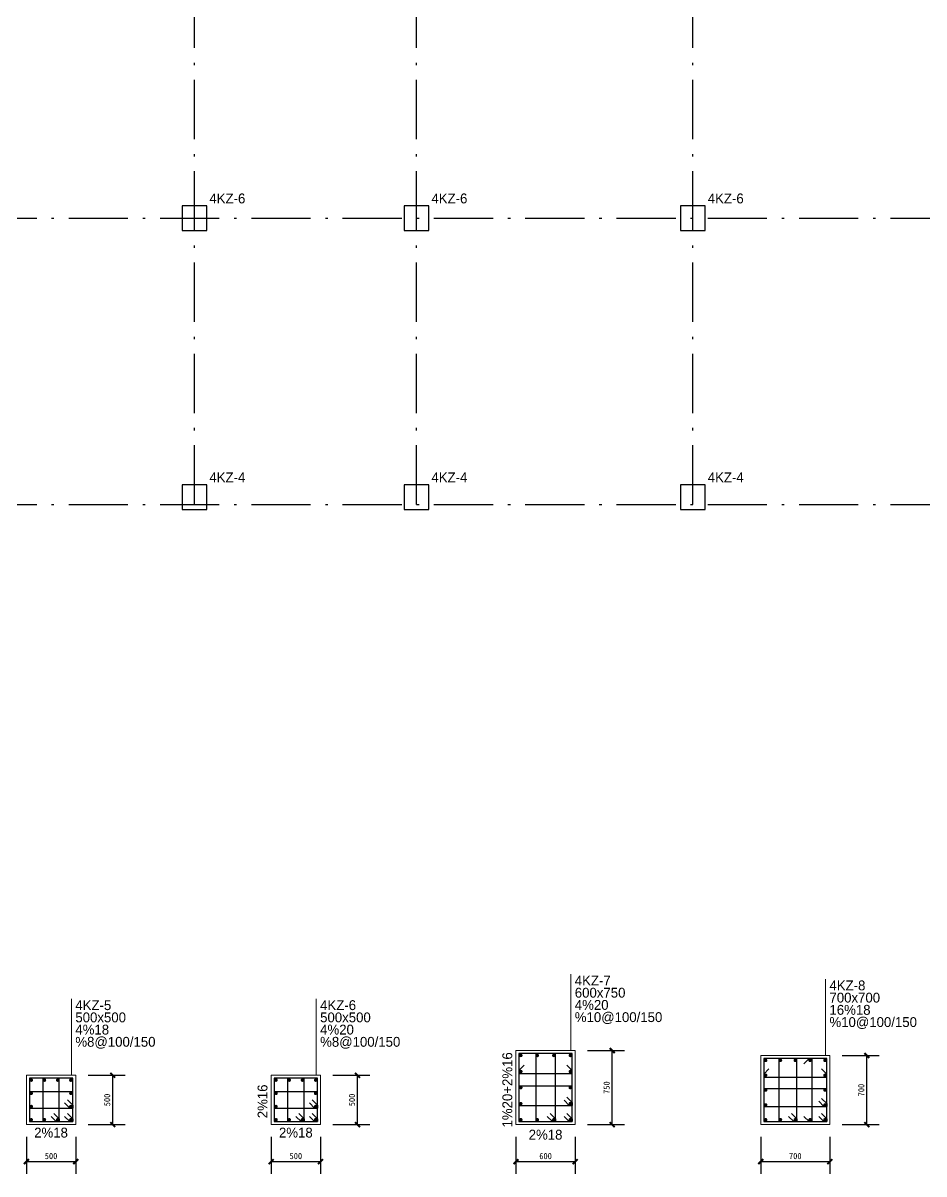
# Model space of a CAD drawing. Header units: millimetres. Extents: x -1141 to 233276, y -20783 to 42059.
# Drawn here: x 30523 to 48782, y -13563 to 9754 of the extents above; entities that cross this region are included whole.
import ezdxf

# ---------------------------------------------------------------- set-up
doc = ezdxf.new("R2010")
doc.units = ezdxf.units.MM
doc.header["$PDMODE"] = 35
doc.linetypes.add('线型2', pattern=[1850, 1200, -300, 50, -300])
doc.layers.add('DOTE', color=10, linetype='线型2', plot=False)
for name, color, linetype, lineweight in [('S_Cl', 2, 'Continuous', 25), ('S_ColumFocus', 2, 'Continuous', 9), ('S_ColumLocal', 7, 'Continuous', 9), ('S_PColumHoopBar', 14, 'Continuous', 25), ('S_PColumMainBar', 14, 'Continuous', 15), ('S_PColumSect', 2, 'Continuous', 15), ('层1213', 84, 'Continuous', 9)]:
    doc.layers.add(name, color=color, linetype=linetype, lineweight=lineweight)
doc.styles.add('xxxx', font='RIF.ttf')
doc.styles.add('宋体', font='')
doc.styles.get('宋体').set_extended_font_data('宋体')
doc.dimstyles.new('DimN_1', dxfattribs={"dimtxt": 125, "dimasz": 100, "dimexe": 250, "dimexo": 0.0625, "dimgap": 50, "dimtad": 1, "dimdec": 0, "dimrnd": 5, "dimzin": 0, "dimdsep": 46, "dimtxsty": '宋体', "dimblk1": 'ARCHTICK', "dimblk2": 'ARCHTICK', "dimsah": 1, "dimcen": 0.09, "dimadec": 0, "dimazin": 0, "dimtfac": 1, "dimtdec": 0, "dimtofl": 0, "dimtmove": 2, "dimatfit": 1, "dimfxl": 1, "dimtolj": 1, "dimtzin": 0, "dimarcsym": 0})

# ---------------------------------------------------------------- blocks, each defined once
blk = doc.blocks.new('_ArchTick')
at = {"color": 0, "linetype": 'ByBlock', "const_width": 0.4}
blk.add_lwpolyline([(-0.5, -0.5), (0.5, 0.5)], dxfattribs=at)
blk = doc.blocks.new('*D144')
at = {"layer": 'Defpoints', "color": 0, "transparency": 16777216}
for p in [(31591, -11563), (32341, -11563), (31591, -12563)]:
    blk.add_point(p, dxfattribs=at)
at = {"layer": '层1213', "color": 0, "lineweight": -2, "transparency": 16777216}
for p, q in [((31841, -11563), (32591, -11563)), ((32341, -12563), (32341, -11563)), ((31841, -12563), (32591, -12563))]:
    blk.add_line(p, q, dxfattribs=at)
at = {"layer": '层1213', "color": 0, "lineweight": -2, "transparency": 16777216, "xscale": 100, "yscale": 100, "zscale": 100}
for p, rotation in [((32341, -11563), 90), ((32341, -12563), 270)]:
    blk.add_blockref('_ArchTick', p, dxfattribs=dict(at, rotation=rotation))
at = {"layer": '层1213', "color": 0, "transparency": 16777216, "insert": (32228, -12063), "char_height": 125, "attachment_point": 5, "rotation": 90, "style": '宋体'}
blk.add_mtext('\\A1;500', dxfattribs=at)
blk = doc.blocks.new('*D145')
at = {"layer": 'Defpoints', "color": 0, "transparency": 16777216}
for p in [(30591, -12563), (31591, -12563), (31591, -13313)]:
    blk.add_point(p, dxfattribs=at)
at = {"layer": '层1213', "color": 0, "lineweight": -2, "transparency": 16777216}
for p, q in [((30591, -12813), (30591, -13563)), ((31591, -12813), (31591, -13563)), ((30591, -13313), (31591, -13313))]:
    blk.add_line(p, q, dxfattribs=at)
at = {"layer": '层1213', "color": 0, "lineweight": -2, "transparency": 16777216, "xscale": 100, "yscale": 100, "zscale": 100, "rotation": 180}
blk.add_blockref('_ArchTick', (30591, -13313), dxfattribs=at)
at = {"layer": '层1213', "color": 0, "lineweight": -2, "transparency": 16777216, "xscale": 100, "yscale": 100, "zscale": 100}
blk.add_blockref('_ArchTick', (31591, -13313), dxfattribs=at)
at = {"layer": '层1213', "color": 0, "transparency": 16777216, "insert": (31091, -13200), "char_height": 125, "attachment_point": 5, "style": '宋体'}
blk.add_mtext('\\A1;500', dxfattribs=at)
blk = doc.blocks.new('*D146')
at = {"layer": 'Defpoints', "color": 0, "transparency": 16777216}
for p in [(41713, -11063), (42463, -11063), (41713, -12563)]:
    blk.add_point(p, dxfattribs=at)
at = {"layer": '层1213', "color": 0, "lineweight": -2, "transparency": 16777216}
for p, q in [((41963, -11063), (42713, -11063)), ((42463, -12563), (42463, -11063)), ((41963, -12563), (42713, -12563))]:
    blk.add_line(p, q, dxfattribs=at)
at = {"layer": '层1213', "color": 0, "lineweight": -2, "transparency": 16777216, "xscale": 100, "yscale": 100, "zscale": 100}
for p, rotation in [((42463, -11063), 90), ((42463, -12563), 270)]:
    blk.add_blockref('_ArchTick', p, dxfattribs=dict(at, rotation=rotation))
at = {"layer": '层1213', "color": 0, "transparency": 16777216, "insert": (42350, -11813), "char_height": 125, "attachment_point": 5, "rotation": 90, "style": '宋体'}
blk.add_mtext('\\A1;750', dxfattribs=at)
blk = doc.blocks.new('*D147')
at = {"layer": 'Defpoints', "color": 0, "transparency": 16777216}
for p in [(40513, -12563), (41713, -12563), (41713, -13313)]:
    blk.add_point(p, dxfattribs=at)
at = {"layer": '层1213', "color": 0, "lineweight": -2, "transparency": 16777216}
for p, q in [((40513, -12813), (40513, -13563)), ((41713, -12813), (41713, -13563)), ((40513, -13313), (41713, -13313))]:
    blk.add_line(p, q, dxfattribs=at)
at = {"layer": '层1213', "color": 0, "lineweight": -2, "transparency": 16777216, "xscale": 100, "yscale": 100, "zscale": 100, "rotation": 180}
blk.add_blockref('_ArchTick', (40513, -13313), dxfattribs=at)
at = {"layer": '层1213', "color": 0, "lineweight": -2, "transparency": 16777216, "xscale": 100, "yscale": 100, "zscale": 100}
blk.add_blockref('_ArchTick', (41713, -13313), dxfattribs=at)
at = {"layer": '层1213', "color": 0, "transparency": 16777216, "insert": (41113, -13200), "char_height": 125, "attachment_point": 5, "style": '宋体'}
blk.add_mtext('\\A1;600', dxfattribs=at)
blk = doc.blocks.new('*D148')
at = {"layer": 'Defpoints', "color": 0, "transparency": 16777216}
for p in [(36552, -11563), (37302, -11563), (36552, -12563)]:
    blk.add_point(p, dxfattribs=at)
at = {"layer": '层1213', "color": 0, "lineweight": -2, "transparency": 16777216}
for p, q in [((36802, -11563), (37552, -11563)), ((37302, -12563), (37302, -11563)), ((36802, -12563), (37552, -12563))]:
    blk.add_line(p, q, dxfattribs=at)
at = {"layer": '层1213', "color": 0, "lineweight": -2, "transparency": 16777216, "xscale": 100, "yscale": 100, "zscale": 100}
for p, rotation in [((37302, -11563), 90), ((37302, -12563), 270)]:
    blk.add_blockref('_ArchTick', p, dxfattribs=dict(at, rotation=rotation))
at = {"layer": '层1213', "color": 0, "transparency": 16777216, "insert": (37189, -12063), "char_height": 125, "attachment_point": 5, "rotation": 90, "style": '宋体'}
blk.add_mtext('\\A1;500', dxfattribs=at)
blk = doc.blocks.new('*D149')
at = {"layer": 'Defpoints', "color": 0, "transparency": 16777216}
for p in [(35552, -12563), (36552, -12563), (36552, -13313)]:
    blk.add_point(p, dxfattribs=at)
at = {"layer": '层1213', "color": 0, "lineweight": -2, "transparency": 16777216}
for p, q in [((35552, -12813), (35552, -13563)), ((36552, -12813), (36552, -13563)), ((35552, -13313), (36552, -13313))]:
    blk.add_line(p, q, dxfattribs=at)
at = {"layer": '层1213', "color": 0, "lineweight": -2, "transparency": 16777216, "xscale": 100, "yscale": 100, "zscale": 100, "rotation": 180}
blk.add_blockref('_ArchTick', (35552, -13313), dxfattribs=at)
at = {"layer": '层1213', "color": 0, "lineweight": -2, "transparency": 16777216, "xscale": 100, "yscale": 100, "zscale": 100}
blk.add_blockref('_ArchTick', (36552, -13313), dxfattribs=at)
at = {"layer": '层1213', "color": 0, "transparency": 16777216, "insert": (36052, -13200), "char_height": 125, "attachment_point": 5, "style": '宋体'}
blk.add_mtext('\\A1;500', dxfattribs=at)
blk = doc.blocks.new('*D154')
at = {"layer": 'Defpoints', "color": 0, "transparency": 16777216}
for p in [(46873, -11163), (47623, -11163), (46873, -12563)]:
    blk.add_point(p, dxfattribs=at)
at = {"layer": '层1213', "color": 0, "lineweight": -2, "transparency": 16777216}
for p, q in [((47123, -11163), (47873, -11163)), ((47623, -12563), (47623, -11163)), ((47123, -12563), (47873, -12563))]:
    blk.add_line(p, q, dxfattribs=at)
at = {"layer": '层1213', "color": 0, "lineweight": -2, "transparency": 16777216, "xscale": 100, "yscale": 100, "zscale": 100}
for p, rotation in [((47623, -11163), 90), ((47623, -12563), 270)]:
    blk.add_blockref('_ArchTick', p, dxfattribs=dict(at, rotation=rotation))
at = {"layer": '层1213', "color": 0, "transparency": 16777216, "insert": (47511, -11863), "char_height": 125, "attachment_point": 5, "rotation": 90, "style": '宋体'}
blk.add_mtext('\\A1;700', dxfattribs=at)
blk = doc.blocks.new('*D155')
at = {"layer": 'Defpoints', "color": 0, "transparency": 16777216}
for p in [(45473, -12563), (46873, -12563), (46873, -13313)]:
    blk.add_point(p, dxfattribs=at)
at = {"layer": '层1213', "color": 0, "lineweight": -2, "transparency": 16777216}
for p, q in [((45473, -12813), (45473, -13563)), ((46873, -12813), (46873, -13563)), ((45473, -13313), (46873, -13313))]:
    blk.add_line(p, q, dxfattribs=at)
at = {"layer": '层1213', "color": 0, "lineweight": -2, "transparency": 16777216, "xscale": 100, "yscale": 100, "zscale": 100, "rotation": 180}
blk.add_blockref('_ArchTick', (45473, -13313), dxfattribs=at)
at = {"layer": '层1213', "color": 0, "lineweight": -2, "transparency": 16777216, "xscale": 100, "yscale": 100, "zscale": 100}
blk.add_blockref('_ArchTick', (46873, -13313), dxfattribs=at)
at = {"layer": '层1213', "color": 0, "transparency": 16777216, "insert": (46173, -13200), "char_height": 125, "attachment_point": 5, "style": '宋体'}
blk.add_mtext('\\A1;700', dxfattribs=at)

msp = doc.modelspace()

# ---------------------------------------------------------------- linework, layer by layer
at = {"layer": 'DOTE'}
for p, q in [((34000, 0), (34000, 41300)), ((38500, 0), (38500, 41300)), ((44100, 0), (44100, 41300)), ((0, 5800), (72500, 5800)), ((0, 0), (72500, 0))]:
    msp.add_line(p, q, dxfattribs=at)
at = {"layer": 'S_Cl'}
for points in [[(34250, 5550), (34250, 6050), (33750, 6050), (33750, 5550)], [(38750, 5550), (38750, 6050), (38250, 6050), (38250, 5550)], [(44350, 5550), (44350, 6050), (43850, 6050), (43850, 5550)], [(34250, -100), (34250, 400), (33750, 400), (33750, -100)], [(38750, -100), (38750, 400), (38250, 400), (38250, -100)], [(44350, -100), (44350, 400), (43850, 400), (43850, -100)]]:
    msp.add_lwpolyline(points, close=True, dxfattribs=at)
at = {"layer": 'S_ColumFocus'}
for p, q in [((41625.096, -11062.795), (41625.096, -9512.795)), ((46785.96, -11162.795), (46785.96, -9612.795)), ((31503.368, -11562.795), (31503.368, -10012.795)), ((36464.232, -11562.795), (36464.232, -10012.795))]:
    msp.add_line(p, q, dxfattribs=at)
at = {"layer": 'S_PColumHoopBar'}
for points in [[(41486.53, -12396.729), (41592.596, -12502.795), (41652.596, -12502.795), (41652.596, -12442.795), (41652.596, -12502.795), (41652.596, -11122.795), (40572.596, -11122.795), (40572.596, -12502.795), (41592.596, -12502.795), (41652.596, -12502.795), (41652.596, -12442.795), (41546.53, -12336.729)], [(41146.53, -12396.729), (41252.596, -12502.795), (41312.596, -12502.795), (41312.596, -12442.795), (41312.596, -12502.795), (41312.596, -11122.795), (40912.596, -11122.795), (40912.596, -12502.795), (41252.596, -12502.795), (41312.596, -12502.795), (41312.596, -12442.795), (41206.53, -12336.729)], [(40678.662, -11359.229), (40572.596, -11465.295), (40572.596, -11525.295), (41652.596, -11525.295), (41652.596, -11465.295), (41546.53, -11359.229)], [(46647.394, -12396.729), (46753.46, -12502.795), (46813.46, -12502.795), (46813.46, -12442.795), (46813.46, -12502.795), (46813.46, -11222.795), (45533.46, -11222.795), (45533.46, -12502.795), (46753.46, -12502.795), (46813.46, -12502.795), (46813.46, -12442.795), (46707.394, -12336.729)], [(46035.394, -12396.729), (46141.46, -12502.795), (46201.46, -12502.795), (46201.46, -12442.795), (46201.46, -12502.795), (46201.46, -11222.795), (45839.46, -11222.795), (45839.46, -12502.795), (46141.46, -12502.795), (46201.46, -12502.795), (46201.46, -12442.795), (46095.394, -12336.729)], [(46349.894, -12396.729), (46455.96, -12502.795), (46515.96, -12502.795), (46515.96, -11222.795), (46455.96, -11222.795), (46349.894, -11328.862)], [(31364.802, -12396.729), (31470.868, -12502.795), (31530.868, -12502.795), (31530.868, -12442.795), (31530.868, -12502.795), (31530.868, -11622.795), (30650.868, -11622.795), (30650.868, -12502.795), (31470.868, -12502.795), (31530.868, -12502.795), (31530.868, -12442.795), (31424.802, -12336.729)], [(31090.134, -12396.729), (31196.2, -12502.795), (31256.2, -12502.795), (31256.2, -12442.795), (31256.2, -12502.795), (31256.2, -11622.795), (30925.536, -11622.795), (30925.536, -12502.795), (31196.2, -12502.795), (31256.2, -12502.795), (31256.2, -12442.795), (31150.134, -12336.729)], [(36325.666, -12396.729), (36431.732, -12502.795), (36491.732, -12502.795), (36491.732, -12442.795), (36491.732, -12502.795), (36491.732, -11622.795), (35611.732, -11622.795), (35611.732, -12502.795), (36431.732, -12502.795), (36491.732, -12502.795), (36491.732, -12442.795), (36385.666, -12336.729)], [(36052.334, -12396.729), (36158.4, -12502.795), (36218.4, -12502.795), (36218.4, -12442.795), (36218.4, -12502.795), (36218.4, -11622.795), (35885.064, -11622.795), (35885.064, -12502.795), (36158.4, -12502.795), (36218.4, -12502.795), (36218.4, -12442.795), (36112.334, -12336.729)], [(45639.526, -11434.229), (45533.46, -11540.295), (45533.46, -11600.295), (46813.46, -11600.295), (46813.46, -11540.295), (46707.394, -11434.229)], [(41486.53, -12066.729), (41592.596, -12172.795), (41652.596, -12172.795), (41652.596, -12112.795), (41652.596, -12172.795), (41652.596, -11782.795), (40572.596, -11782.795), (40572.596, -12172.795), (41592.596, -12172.795), (41652.596, -12172.795), (41652.596, -12112.795), (41546.53, -12006.729)], [(46647.394, -12090.729), (46753.46, -12196.795), (46813.46, -12196.795), (46813.46, -12136.795), (46813.46, -12196.795), (46813.46, -11834.795), (45533.46, -11834.795), (45533.46, -12196.795), (46753.46, -12196.795), (46813.46, -12196.795), (46813.46, -12136.795), (46707.394, -12030.729)], [(31364.802, -12122.063), (31470.868, -12228.129), (31530.868, -12228.129), (31530.868, -12168.129), (31530.868, -12228.129), (31530.868, -11897.462), (30650.868, -11897.462), (30650.868, -12228.129), (31470.868, -12228.129), (31530.868, -12228.129), (31530.868, -12168.129), (31424.802, -12062.062)], [(36325.666, -12123.396), (36431.732, -12229.462), (36491.732, -12229.462), (36491.732, -12169.462), (36491.732, -12229.462), (36491.732, -11896.129), (35611.732, -11896.129), (35611.732, -12229.462), (36431.732, -12229.462), (36491.732, -12229.462), (36491.732, -12169.462), (36385.666, -12063.396)]]:
    msp.add_lwpolyline(points, dxfattribs=at)
at = {"layer": 'S_PColumMainBar', "linetype": 'Continuous', "const_width": 35}
for points in [[(40629.096, -11161.795, 1), (40594.096, -11161.795, 1)], [(40963.096, -11161.795, 1), (40928.096, -11161.795, 1)], [(41297.096, -11161.795, 1), (41262.096, -11161.795, 1)], [(41631.096, -11161.795, 1), (41596.096, -11161.795, 1)], [(45589.96, -11261.795, 1), (45554.96, -11261.795, 1)], [(45890.46, -11261.795, 1), (45855.46, -11261.795, 1)], [(46190.96, -11261.795, 1), (46155.96, -11261.795, 1)], [(46491.46, -11261.795, 1), (46456.46, -11261.795, 1)], [(46791.96, -11261.795, 1), (46756.96, -11261.795, 1)], [(30707.368, -11661.795, 1), (30672.368, -11661.795, 1)], [(30974.7, -11661.795, 1), (30939.7, -11661.795, 1)], [(31242.036, -11661.795, 1), (31207.036, -11661.795, 1)], [(31509.368, -11661.795, 1), (31474.368, -11661.795, 1)], [(35668.232, -11661.795, 1), (35633.232, -11661.795, 1)], [(35935.564, -11661.795, 1), (35900.564, -11661.795, 1)], [(36202.9, -11661.795, 1), (36167.9, -11661.795, 1)], [(36470.232, -11661.795, 1), (36435.232, -11661.795, 1)], [(40629.096, -11487.295, 1), (40594.096, -11487.295, 1)], [(41631.096, -11487.295, 1), (41596.096, -11487.295, 1)], [(45589.96, -11562.295, 1), (45554.96, -11562.295, 1)], [(46791.96, -11562.295, 1), (46756.96, -11562.295, 1)], [(40629.096, -11812.795, 1), (40594.096, -11812.795, 1)], [(41631.096, -11812.795, 1), (41596.096, -11812.795, 1)], [(45589.96, -11862.795, 1), (45554.96, -11862.795, 1)], [(46791.96, -11862.795, 1), (46756.96, -11862.795, 1)], [(30707.368, -11929.129, 1), (30672.368, -11929.129, 1)], [(31509.368, -11929.129, 1), (31474.368, -11929.129, 1)], [(35668.232, -11929.129, 1), (35633.232, -11929.129, 1)], [(36470.232, -11929.129, 1), (36435.232, -11929.129, 1)], [(40629.096, -12138.295, 1), (40594.096, -12138.295, 1)], [(41631.096, -12138.295, 1), (41596.096, -12138.295, 1)], [(30707.368, -12196.462, 1), (30672.368, -12196.462, 1)], [(31509.368, -12196.462, 1), (31474.368, -12196.462, 1)], [(35668.232, -12196.462, 1), (35633.232, -12196.462, 1)], [(36470.232, -12196.462, 1), (36435.232, -12196.462, 1)], [(45589.96, -12163.295, 1), (45554.96, -12163.295, 1)], [(46791.96, -12163.295, 1), (46756.96, -12163.295, 1)], [(30707.368, -12463.795, 1), (30672.368, -12463.795, 1)], [(30974.7, -12463.795, 1), (30939.7, -12463.795, 1)], [(31242.036, -12463.795, 1), (31207.036, -12463.795, 1)], [(31509.368, -12463.795, 1), (31474.368, -12463.795, 1)], [(35668.232, -12463.795, 1), (35633.232, -12463.795, 1)], [(35935.564, -12463.795, 1), (35900.564, -12463.795, 1)], [(36202.9, -12463.795, 1), (36167.9, -12463.795, 1)], [(36470.232, -12463.795, 1), (36435.232, -12463.795, 1)], [(40629.096, -12463.795, 1), (40594.096, -12463.795, 1)], [(40963.096, -12463.795, 1), (40928.096, -12463.795, 1)], [(41297.096, -12463.795, 1), (41262.096, -12463.795, 1)], [(41631.096, -12463.795, 1), (41596.096, -12463.795, 1)], [(45589.96, -12463.795, 1), (45554.96, -12463.795, 1)], [(45890.46, -12463.795, 1), (45855.46, -12463.795, 1)], [(46190.96, -12463.795, 1), (46155.96, -12463.795, 1)], [(46491.46, -12463.795, 1), (46456.46, -12463.795, 1)], [(46791.96, -12463.795, 1), (46756.96, -12463.795, 1)]]:
    msp.add_lwpolyline(points, format="xyb", close=True, dxfattribs=at)
at = {"layer": 'S_PColumSect', "linetype": 'Continuous'}
for points in [[(40512.596, -12562.795), (41712.596, -12562.795), (41712.596, -11062.795), (40512.596, -11062.795)], [(45473.46, -12562.795), (46873.46, -12562.795), (46873.46, -11162.795), (45473.46, -11162.795)], [(30590.868, -12562.795), (31590.868, -12562.795), (31590.868, -11562.795), (30590.868, -11562.795)], [(35551.732, -12562.795), (36551.732, -12562.795), (36551.732, -11562.795), (35551.732, -11562.795)]]:
    msp.add_lwpolyline(points, close=True, dxfattribs=at)

# ---------------------------------------------------------------- texts
at = {"layer": 'S_ColumFocus', "char_height": 200, "width": 812.375, "attachment_point": 1, "style": 'xxxx'}
for s, insert in [('4KZ-6', (34300, 6300.05)), ('4KZ-6', (38800, 6300.05)), ('4KZ-6', (44400, 6300.05)), ('4KZ-4', (34300, 650.05)), ('4KZ-4', (38800, 650.05)), ('4KZ-4', (44400, 650.05))]:
    msp.add_mtext(s, dxfattribs=dict(at, insert=insert))
at = {"layer": 'S_ColumFocus', "char_height": 200, "attachment_point": 1, "line_spacing_factor": 0.742346, "style": 'xxxx'}
for s, insert, width in [('4KZ-7\\P600x750\\P4%20 %10@100/150', (41705.096, -9542.795), 2063.33799), ('4KZ-8\\P700x700\\P16%18 %10@100/150', (46865.96, -9642.795), 2087.19972), ('4KZ-5\\P500x500\\P4%18 %8@100/150', (31583.368, -10042.795), 1887.88408), ('4KZ-6\\P500x500\\P4%20 %8@100/150', (36544.232, -10042.795), 1887.88408)]:
    msp.add_mtext(s, dxfattribs=dict(at, insert=insert, width=width))
at = {"layer": 'S_ColumLocal', "char_height": 200, "attachment_point": 2, "style": 'xxxx'}
for s, insert, width, rotation in [('1%20+2%16', (40237.496, -11858.628), 251.25004, 89.9999985), ('2%16', (35276.632, -12091.962), 251.25002, 89.9999985), ('2%18', (31090.868, -12624.342), 569.50001, 0.0000017), ('2%18', (36051.732, -12624.342), 569.50001, 0.0000017), ('2%18', (41112.596, -12666.369), 569.50001, 0.0000029)]:
    msp.add_mtext(s, dxfattribs=dict(at, insert=insert, width=width, rotation=rotation))

# ---------------------------------------------------------------- dimensions: what is measured, and where the dimension line sits
at = {"layer": '层1213'}
for p1, p2, text, picture, middle in [((41712.596, -12562.795), (41712.596, -11062.795), '750', '*D146', (42350.096, -11812.795)), ((46873.46, -12562.795), (46873.46, -11162.795), '700', '*D154', (47510.96, -11862.795)), ((31590.868, -12562.795), (31590.868, -11562.795), '500', '*D144', (32228.368, -12062.795)), ((36551.732, -12562.795), (36551.732, -11562.795), '500', '*D148', (37189.232, -12062.795)), ((30590.868, -12562.795), (31590.868, -12562.795), '500', '*D145', (31090.868, -13200.295)), ((35551.732, -12562.795), (36551.732, -12562.795), '500', '*D149', (36051.732, -13200.295)), ((40512.596, -12562.795), (41712.596, -12562.795), '600', '*D147', (41112.596, -13200.295)), ((45473.46, -12562.795), (46873.46, -12562.795), '700', '*D155', (46173.46, -13200.295))]:
    dim = msp.add_aligned_dim(p1=p1, p2=p2, distance=-750, text=text, dimstyle='DimN_1', override={"dimexe": 250, "dimexo": 250, "dimtih": 0, "dimtoh": 0, "dimtfill": 0}, dxfattribs=at)
    dim.commit()
    dim.dimension.update_dxf_attribs({"geometry": picture, "text_midpoint": middle})

doc.saveas('drawing.dxf')
